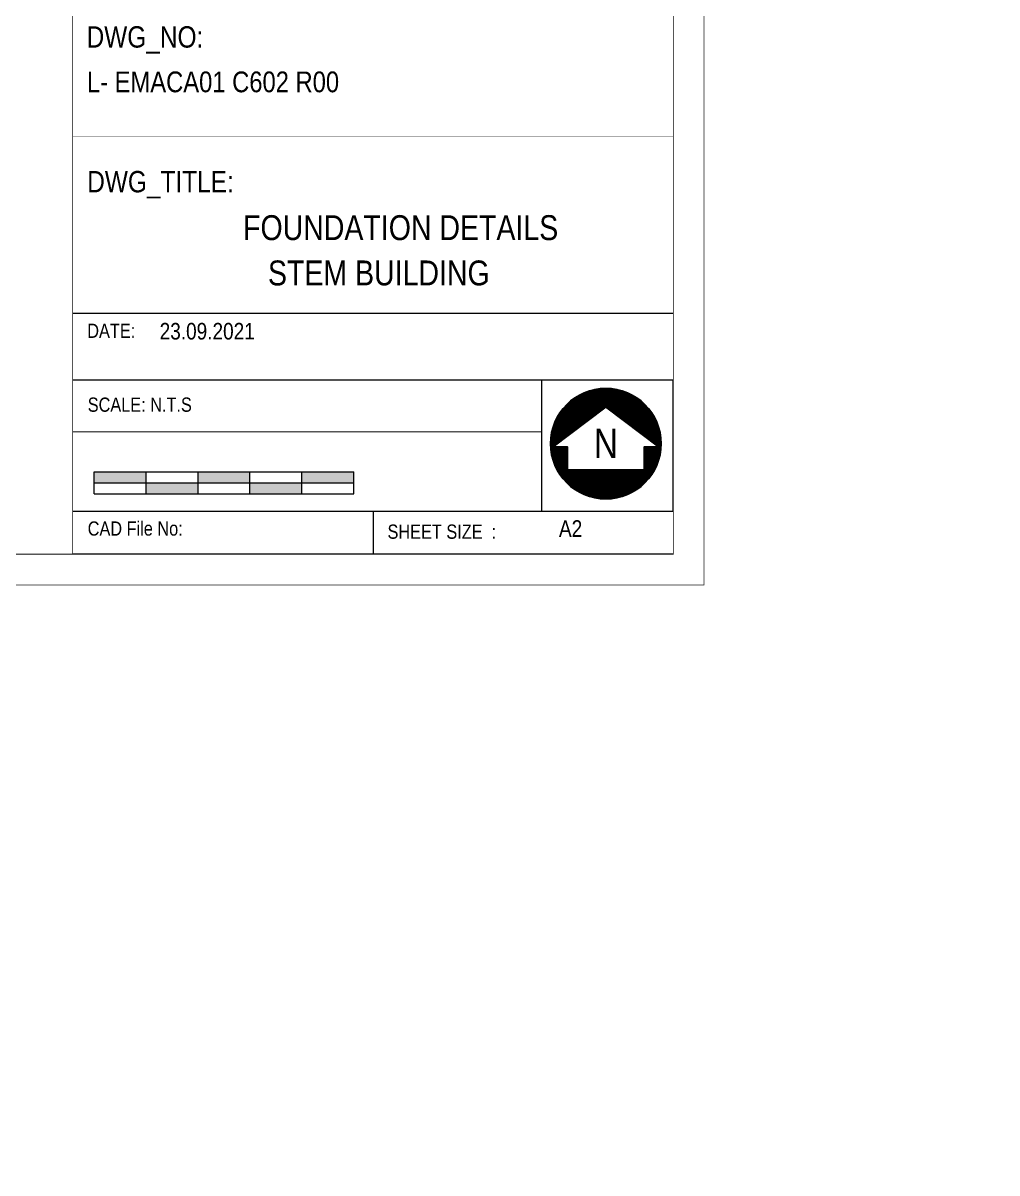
# Model space of a CAD drawing. Header units: millimetres. Extents: x 1112055 to 3390982, y -148532 to 766891.
# Drawn here: x 2311479 to 2323268, y 231054 to 244974 of the extents above; entities that cross this region are included whole.
import ezdxf
from ezdxf.enums import TextEntityAlignment as Align

# ---------------------------------------------------------------- set-up
doc = ezdxf.new("R2010")
doc.units = ezdxf.units.MM
doc.layers.add('B TITLE BLOCK', color=250, linetype='Continuous', lineweight=0)
doc.layers.add('tb text', color=7, linetype='Continuous', lineweight=13)
doc.layers.add('Layer 1', color=7, linetype='Continuous')
doc.styles.add('SWINC', font='swissc.ttf')

msp = doc.modelspace()

# ---------------------------------------------------------------- hatches: boundary and pattern name
at = {"layer": 'Layer 1', "lineweight": 5}
h = msp.add_hatch(dxfattribs=at)
h.set_pattern_fill('ANSI31', color=5, scale=3.347345, style=0)
h.set_pattern_definition([(45, (2280256.623, 235510.709), (-7.5150044, 7.5150044), [])])
edge = h.paths.add_edge_path()
edge.add_arc((2318533.5, 239882.3), 669.5, 0, 360)
h.paths.add_polyline_path([(2318533.5, 240328), (2319173.1, 239844), (2319002.1, 239844), (2319002.1, 239563.7), (2318064.9, 239563.7), (2318064.9, 239844), (2317893.9, 239844)], flags=16)
at = {"layer": 'tb text'}
for points in [[(2312341.6, 239539.7), (2312341.6, 239408), (2312969.5, 239408), (2312969.5, 239539.7)], [(2314206.5, 239408), (2314225.4, 239408), (2314225.4, 239539.7), (2314206.5, 239539.7), (2313597.4, 239539.7), (2313597.4, 239408)], [(2315481.2, 239408), (2315481.2, 239539.7), (2314853.3, 239539.7), (2314853.3, 239408)], [(2313597.4, 239276.2), (2313597.4, 239408), (2312969.5, 239408), (2312969.5, 239276.2)], [(2314225.4, 239408), (2314225.4, 239276.2), (2314853.3, 239276.2), (2314853.3, 239408)]]:
    msp.add_hatch(color=256, dxfattribs=at).paths.add_polyline_path(points)

# ---------------------------------------------------------------- linework, layer by layer
at = {"layer": 'B TITLE BLOCK', "color": 250, "lineweight": 0}
for p, q in [((2319349.7, 241457.2), (2312080.8, 241457.2)), ((2312080.7, 240656.2), (2319349.7, 240656.2)), ((2317760.3, 239066.9), (2317760.3, 240656.2)), ((2319349.7, 239066.9), (2319349.7, 240656.2)), ((2317760.3, 240023.2), (2312081, 240023.7)), ((2312080.7, 239066.9), (2319349.7, 239066.9)), ((2315715.2, 239066.9), (2315715.2, 238544.6)), ((2319349.7, 238544.6), (2312080.6, 238544.6))]:
    msp.add_line(p, q, dxfattribs=at)
at = {"layer": 'B TITLE BLOCK', "color": 1, "const_width": 8.39}
msp.add_lwpolyline([(2249336.4, 286287.6), (2249336.4, 238170.9), (2319723.4, 238170.9), (2319723.4, 286287.6)], close=True, dxfattribs=at)
at = {"layer": 'B TITLE BLOCK', "color": 250, "lineweight": 0}
for points, const_width in [([(2249710.1, 285913.8), (2249710.1, 238544.6), (2319349.7, 238544.6), (2319349.7, 285913.8)], 8.39), ([(2312080.6, 238544.6), (2319349.7, 238544.6), (2319349.7, 285913.8), (2312080.6, 285913.8)], 6.06), ([(2319349.7, 238544.6), (2312080.6, 238544.6), (2312080.6, 252409.4), (2319349.7, 252409.4)], 6.06), ([(2312080.6, 243605.2), (2319349.7, 243605.2), (2319349.7, 238544.6), (2312080.6, 238544.6)], 6.06)]:
    msp.add_lwpolyline(points, close=True, dxfattribs=dict(at, const_width=const_width))
at = {"layer": 'Layer 1', "lineweight": 30}
msp.add_lwpolyline([(2318533.5, 240328), (2317893.9, 239844), (2318064.9, 239844), (2318064.9, 239563.7), (2319002.1, 239563.7), (2319002.1, 239844), (2319173.1, 239844)], close=True, dxfattribs=at)
at = {"layer": 'Layer 1'}
msp.add_circle((2318533.5, 239882.3), 669.5, dxfattribs=at)
at = {"layer": 'tb text'}
for points in [[(2312341.6, 239539.7), (2314206.5, 239539.7), (2315481.2, 239539.7)], [(2312341.6, 239276.2), (2312341.6, 239539.7)], [(2312969.5, 239276.2), (2312969.5, 239539.7)], [(2313597.4, 239276.2), (2313597.4, 239539.7)], [(2314225.4, 239276.2), (2314225.4, 239539.7)], [(2314853.3, 239276.2), (2314853.3, 239539.7)], [(2315481.2, 239276.2), (2315481.2, 239539.7)], [(2312341.6, 239408), (2314206.5, 239408), (2315481.2, 239408)], [(2312341.6, 239276.2), (2314206.5, 239276.2), (2315481.2, 239276.2)]]:
    msp.add_lwpolyline(points, dxfattribs=at)

# ---------------------------------------------------------------- texts
at = {"layer": 'B TITLE BLOCK', "color": 251, "lineweight": 0, "insert": (2828721.5, 232199.8), "char_height": 464.277, "attachment_point": 2, "style": 'SWINC'}
msp.add_mtext_dynamic_manual_height_columns('\\pxsm1,qj;{\\fBankGothic Lt BT|b0|i0|c0|p34;BHOOMI\\P\\ps*,q*;\\fGost|b0|i0|c0|p2;\\H0.8x;- CONSULTANTS -\\C1; }', width=1213989.136, gutter_width=0, heights=[170761.4], dxfattribs=at)
at = {"layer": 'tb text', "style": 'SWINC'}
for s, height, p in [('L- EMACA01 C602 R00', 251.07, (2312252.2, 244136)), ('FOUNDATION DETAILS', 301.284, (2314142.3, 242346.5)), ('STEM BUILDING', 301.284, (2314443.7, 241798.1)), ('23.09.2021', 200.84, (2313132.6, 241143.1))]:
    msp.add_text(s, height=height, dxfattribs=at).set_placement(p)
at = {"layer": 'tb text', "color": 7, "style": 'SWINC'}
for s, height, p in [('DATE: ', 172.15, (2312256.5, 241162.6)), ('SCALE: N.T.S', 172.149, (2312262.1, 240268.3)), ('CAD File No:', 172.149, (2312261.8, 238768.9)), ('SHEET SIZE  : ', 172.149, (2315890.9, 238731))]:
    msp.add_text(s, height=height, dxfattribs=at).set_placement(p)
msp.add_text('N', height=355.1, dxfattribs=at).set_placement((2318534, 239885.5), align=Align.MIDDLE_CENTER)
at = {"layer": 'tb text', "insert": (2317966.3, 238955.2), "char_height": 200.84, "width": 7642.85, "attachment_point": 1, "style": 'SWINC'}
msp.add_mtext('A2', dxfattribs=at)
at = {"layer": 'tb text', "color": 7, "style": 'SWINC'}
for tag, p, s, height in [('DWG_NO:', (2312248.1, 244676.6), 'XXX-XXXX-XXX-XXX', 258.243), ('DWG_TITLE:', (2312255.8, 242924.6), '', 258.2)]:
    msp.add_attdef(tag, p, s, height=height, dxfattribs=at)

doc.saveas('drawing.dxf')
